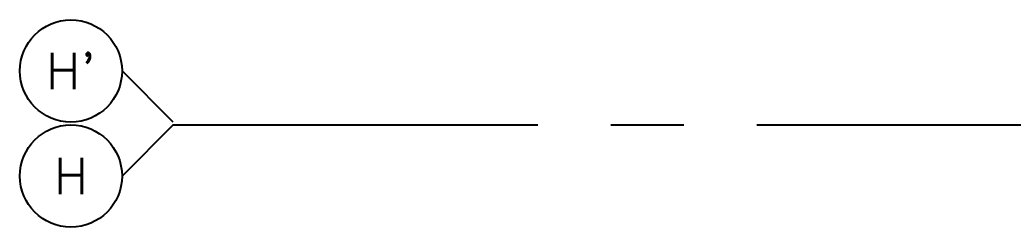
# Model space of a CAD drawing. Extents: x 0 to 92.9, y -1.3 to 78.2.
# Drawn here: x -0.03 to 6.78, y 32.44 to 33.86 of the extents above; entities that cross this region are included whole.
import ezdxf
from ezdxf.enums import TextEntityAlignment as Align

# ---------------------------------------------------------------- set-up
doc = ezdxf.new("R2010")
doc.units = 0
doc.header["$MEASUREMENT"] = 0
doc.linetypes.add('CENTERX2', pattern=[4, 2.5, -0.5, 0.5, -0.5])
for name, color, linetype in [('AX', 11, 'CONTINUOUS'), ('AX-CR', 11, 'CONTINUOUS'), ('AX-TXT', 11, 'CONTINUOUS'), ('AXES', 11, 'CENTERX2')]:
    doc.layers.add(name, color=color, linetype=linetype)
doc.styles.add('ROMANS', font='ROMANS.shx', dxfattribs={"width": 0.6})

# ---------------------------------------------------------------- blocks, each defined once
blk = doc.blocks.new('AXL')
at = {"layer": 'AX-CR'}
blk.add_circle((-350.0000000000018, 0), 350.0000000000014, dxfattribs=at)
at = {"layer": 'AX-TXT', "style": 'ROMANS'}
blk.add_attdef('AX', text='', height=250, dxfattribs=at).set_placement((-350.0000000000018, 0), align=Align.MIDDLE)

msp = doc.modelspace()

# ---------------------------------------------------------------- linework, layer by layer
at = {"layer": 'AXES'}
for p, q in [((1.021813970422954, 33.15760730450711), (0.6718139704171335, 33.50760730450565)), ((1.021813970422954, 33.13760730451031), (0.6718139704171335, 32.78760730450449)), ((1.021813970422954, 33.13760730451031), (24.20346585556399, 33.13760730451031))]:
    msp.add_line(p, q, dxfattribs=at)

# ---------------------------------------------------------------- block references
at = {"layer": 'AX', "xscale": 0.001000000003841706, "yscale": 0.000999999996565748, "zscale": 0.001}
for p, values in [((0.6718139704171335, 33.50760730450565), {'AX': "H'"}), ((0.6718139704171335, 32.78760730450449), {'AX': 'H'})]:
    msp.add_blockref('AXL', p, dxfattribs=at).add_auto_attribs(values)

doc.saveas('drawing.dxf')
